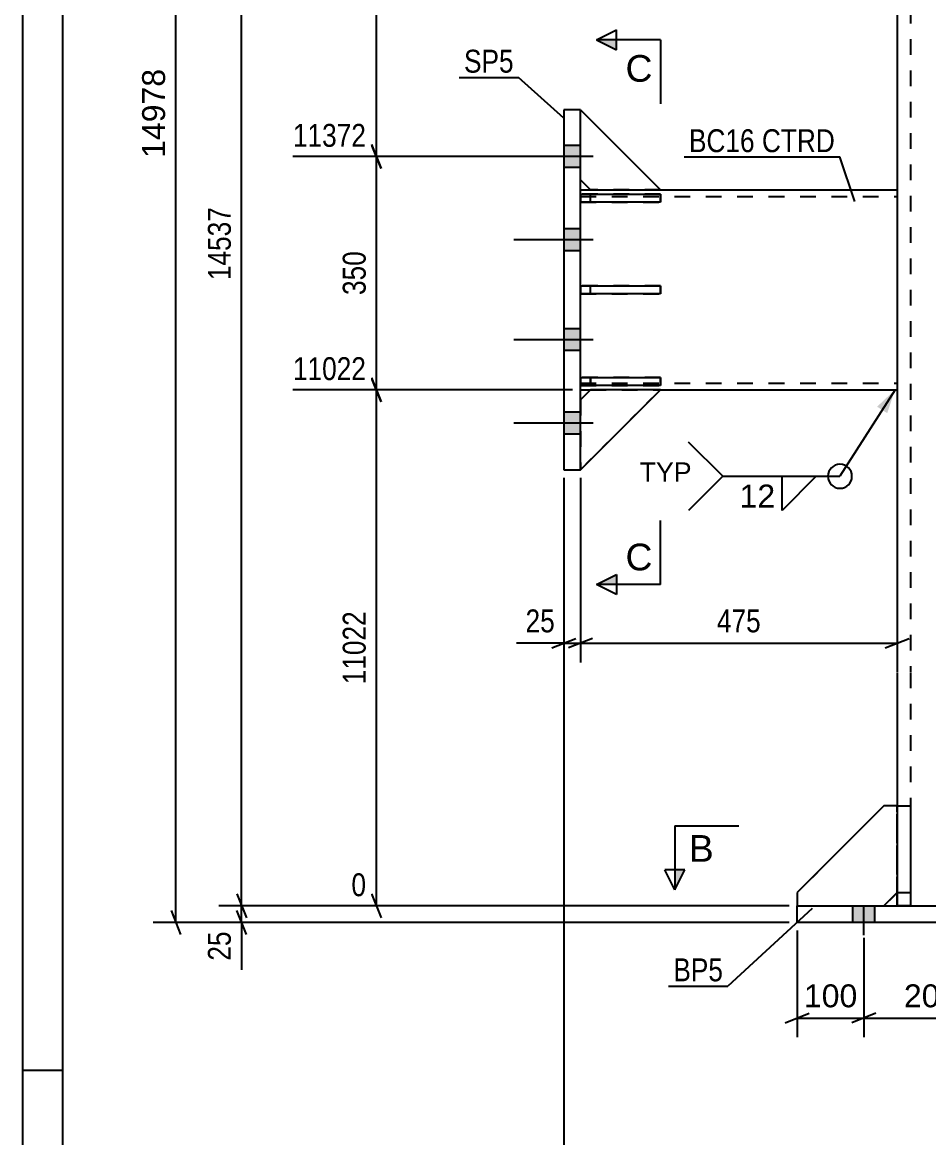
# Model space of a CAD drawing. Header units: millimetres. Extents: x -130 to 464, y -170 to 250.
# Drawn here: x -130.2 to -16.9, y -29 to 110.5 of the extents above; entities that cross this region are included whole.
import ezdxf

# ---------------------------------------------------------------- set-up
doc = ezdxf.new("R2010")
doc.units = ezdxf.units.MM
doc.linetypes.add('DXK_LINE_DOT2', pattern=[3.9198, 1.9599, -1.9599])
doc.styles.add('Arial', font='ARIAL.TTF', dxfattribs={"height": 0.2})
doc.styles.add('Arial Narrow', font='ARIALN.TTF', dxfattribs={"height": 0.2})

# ---------------------------------------------------------------- blocks, each defined once
blk = doc.blocks.new('Unknown-284858639-1134')
at = {"color": 5, "linetype": 'Continuous'}
for p, q in [((-130.16, 250.42), (-130.16, -169.58)), ((-125.16, 245.42), (-125.16, -164.58)), ((-125.16, -20.58), (-130.16, -20.58))]:
    blk.add_line(p, q, dxfattribs=at)
blk = doc.blocks.new('Part-284858639-1343 - 1225')
at = {"color": 2, "linetype": 'Continuous'}
for p, q in [((-22.5, 12.5), (-33.33, 1.67)), ((-20.83, 12.5), (-22.5, 12.5)), ((-33.33, 1.67), (-33.33, 0)), ((-22.5, 0), (-20.83, 1.67))]:
    blk.add_line(p, q, dxfattribs=at)
at = {"color": 7, "linetype": 'DXK_LINE_DOT2'}
for p, q in [((-20.83, 12.5), (-20.83, 1.67)), ((-33.33, 0), (-22.5, 0))]:
    blk.add_line(p, q, dxfattribs=at)
blk = doc.blocks.new('Bolt-284858639-1366 - 1225')
at = {"linetype": 'Continuous'}
for points in [[(-23.63, 0), (-26.38, 0), (-26.38, -2.08), (-23.63, -2.08)], [(-23.63, 0), (-26.38, 0), (-26.38, -2.08), (-23.63, -2.08)], [(-23.63, 0), (-26.38, 0), (-26.38, -2.08), (-23.63, -2.08)], [(-23.63, 0), (-26.38, 0), (-26.38, -2.08), (-23.63, -2.08)], [(-6.96, 0), (-9.71, 0), (-9.71, -2.08), (-6.96, -2.08)], [(-6.96, 0), (-9.71, 0), (-9.71, -2.08), (-6.96, -2.08)], [(9.71, 0), (6.96, 0), (6.96, -2.08), (9.71, -2.08)], [(9.71, 0), (6.96, 0), (6.96, -2.08), (9.71, -2.08)], [(26.37, 0), (23.62, 0), (23.62, -2.08), (26.37, -2.08)], [(26.37, 0), (23.62, 0), (23.62, -2.08), (26.37, -2.08)], [(26.37, 0), (23.62, 0), (23.62, -2.08), (26.37, -2.08)], [(26.37, 0), (23.62, 0), (23.62, -2.08), (26.37, -2.08)]]:
    blk.add_hatch(color=1, dxfattribs=at).paths.add_polyline_path(points)
at = {"color": 1, "linetype": 'Continuous'}
for p, q in [((-26.38, -2.08), (-26.38, 0)), ((-26.38, -2.08), (-26.38, 0)), ((-26.38, -2.08), (-26.38, 0)), ((-26.38, -2.08), (-26.38, 0)), ((-25, -3.67), (-25, 0)), ((-25, -3.67), (-25, 0)), ((-25, -3.67), (-25, 0)), ((-25, -3.67), (-25, 0)), ((-23.63, -2.08), (-23.63, 0)), ((-23.63, -2.08), (-23.63, 0)), ((-23.63, -2.08), (-23.63, 0)), ((-23.63, -2.08), (-23.63, 0)), ((-9.71, -2.08), (-9.71, 0)), ((-9.71, -2.08), (-9.71, 0)), ((-8.33, -3.67), (-8.33, 0)), ((-8.33, -3.67), (-8.33, 0)), ((-6.96, -2.08), (-6.96, 0)), ((-6.96, -2.08), (-6.96, 0)), ((6.96, -2.08), (6.96, 0)), ((6.96, -2.08), (6.96, 0)), ((8.33, -3.67), (8.33, 0)), ((8.33, -3.67), (8.33, 0)), ((9.71, -2.08), (9.71, 0)), ((9.71, -2.08), (9.71, 0)), ((23.62, -2.08), (23.62, 0)), ((23.62, -2.08), (23.62, 0)), ((23.62, -2.08), (23.62, 0)), ((23.62, -2.08), (23.62, 0)), ((25, -3.67), (25, 0)), ((25, -3.67), (25, 0)), ((25, -3.67), (25, 0)), ((25, -3.67), (25, 0)), ((26.37, -2.08), (26.37, 0)), ((26.37, -2.08), (26.37, 0)), ((26.37, -2.08), (26.37, 0)), ((26.37, -2.08), (26.37, 0))]:
    blk.add_line(p, q, dxfattribs=at)
blk = doc.blocks.new('Part-284858639-1398 - 1225')
at = {"color": 2, "linetype": 'Continuous'}
for p, q in [((-60.42, 88.99), (-60.42, 87.99)), ((-60.42, 88.99), (-50.42, 88.99)), ((-50.42, 87.99), (-60.42, 87.99)), ((-50.42, 88.99), (-50.42, 87.99))]:
    blk.add_line(p, q, dxfattribs=at)
at = {"color": 7, "linetype": 'DXK_LINE_DOT2'}
for p, q in [((-60.42, 88.99), (-60.42, 88.99)), ((-60.42, 87.99), (-60.42, 87.99)), ((-59.17, 87.99), (-59.17, 88.99))]:
    blk.add_line(p, q, dxfattribs=at)
blk = doc.blocks.new('Part-284858639-1395 - 1225')
at = {"color": 7, "linetype": 'DXK_LINE_DOT2'}
for p, q in [((-50.42, 88.99), (-60.42, 88.99)), ((-60.42, 88.99), (-60.42, 87.99)), ((-60.42, 87.99), (-50.42, 87.99)), ((-59.17, 87.99), (-59.17, 88.99)), ((-50.42, 87.99), (-50.42, 88.99))]:
    blk.add_line(p, q, dxfattribs=at)
blk = doc.blocks.new('Part-284858639-1396 - 1225')
at = {"color": 7, "linetype": 'DXK_LINE_DOT2'}
for p, q in [((-50.42, 77.53), (-60.42, 77.53)), ((-60.42, 77.53), (-60.42, 76.53)), ((-59.17, 76.53), (-59.17, 77.53)), ((-50.42, 76.53), (-50.42, 77.53)), ((-60.42, 76.53), (-50.42, 76.53))]:
    blk.add_line(p, q, dxfattribs=at)
blk = doc.blocks.new('Part-284858639-1397 - 1225')
at = {"color": 7, "linetype": 'DXK_LINE_DOT2'}
for p, q in [((-50.42, 66.07), (-60.42, 66.07)), ((-60.42, 66.07), (-60.42, 65.07)), ((-59.17, 66.07), (-59.17, 65.07)), ((-50.42, 65.07), (-50.42, 66.07)), ((-60.42, 65.07), (-50.42, 65.07))]:
    blk.add_line(p, q, dxfattribs=at)
blk = doc.blocks.new('Part-284858639-1399 - 1225')
at = {"color": 2, "linetype": 'Continuous'}
for p, q in [((-60.42, 77.53), (-60.42, 76.53)), ((-60.42, 77.53), (-50.42, 77.53)), ((-50.42, 77.53), (-50.42, 76.53)), ((-50.42, 76.53), (-60.42, 76.53))]:
    blk.add_line(p, q, dxfattribs=at)
at = {"color": 7, "linetype": 'DXK_LINE_DOT2'}
for p, q in [((-60.42, 77.53), (-60.42, 77.53)), ((-59.17, 76.53), (-59.17, 77.53)), ((-60.42, 76.53), (-60.42, 76.53))]:
    blk.add_line(p, q, dxfattribs=at)
blk = doc.blocks.new('Part-284858639-1400 - 1225')
at = {"color": 2, "linetype": 'Continuous'}
for p, q in [((-60.42, 66.07), (-60.42, 65.07)), ((-60.42, 66.07), (-50.42, 66.07)), ((-50.42, 66.07), (-50.42, 65.07)), ((-50.42, 65.07), (-60.42, 65.07))]:
    blk.add_line(p, q, dxfattribs=at)
at = {"color": 7, "linetype": 'DXK_LINE_DOT2'}
for p, q in [((-60.42, 66.07), (-60.42, 66.07)), ((-59.17, 65.07), (-59.17, 66.07)), ((-60.42, 65.07), (-60.42, 65.07))]:
    blk.add_line(p, q, dxfattribs=at)
blk = doc.blocks.new('Part-284858639-1338 - 1225')
at = {"color": 2, "linetype": 'Continuous'}
for p, q in [((-20.83, 12.5), (-20.83, 0)), ((-20.83, 12.5), (-19.17, 12.5)), ((-19.17, 12.5), (-19.17, 0)), ((-20.83, 1.67), (-19.17, 1.67)), ((-20.83, 0), (-19.17, 0))]:
    blk.add_line(p, q, dxfattribs=at)
blk = doc.blocks.new('Part-284858639-1341 - 1225')
at = {"color": 7, "linetype": 'DXK_LINE_DOT2'}
for p, q in [((-22.5, 12.5), (-33.33, 1.67)), ((-20.83, 12.5), (-22.5, 12.5)), ((-20.83, 1.67), (-20.83, 12.5)), ((-33.33, 1.67), (-33.33, 0)), ((-22.5, 0), (-20.83, 1.67)), ((-33.33, 0), (-22.5, 0))]:
    blk.add_line(p, q, dxfattribs=at)
blk = doc.blocks.new('Part-284858639-1358 - 1225')
at = {"color": 2, "linetype": 'Continuous'}
for p, q in [((-33.33, -2.08), (-33.33, 0)), ((-33.33, 0), (33.33, 0)), ((33.33, 0), (33.33, -2.08)), ((33.33, -2.08), (-33.33, -2.08))]:
    blk.add_line(p, q, dxfattribs=at)
blk = doc.blocks.new('Part-284858639-1359 - 1225')
at = {"color": 2, "linetype": 'Continuous'}
for p, q in [((-20.83, 116.2), (-20.83, 29.27)), ((-20.83, 29.17), (-20.83, 12.5))]:
    blk.add_line(p, q, dxfattribs=at)
at = {"color": 7, "linetype": 'DXK_LINE_DOT2'}
for p, q in [((-19.17, 116.2), (-19.17, 29.27)), ((-19.17, 29.17), (-19.17, 0)), ((-20.83, 12.5), (-20.83, 0)), ((-20.83, 0), (20.83, 0))]:
    blk.add_line(p, q, dxfattribs=at)
blk = doc.blocks.new('Bolt-284858639-1360 - 1225')
at = {"linetype": 'Continuous'}
for points in [[(-62.5, 95.07), (-62.5, 92.32), (-60.42, 92.32), (-60.42, 95.07)], [(-62.5, 95.07), (-62.5, 92.32), (-60.42, 92.32), (-60.42, 95.07)], [(-62.5, 95.07), (-62.5, 92.32), (-60.42, 92.32), (-60.42, 95.07)], [(-62.5, 84.66), (-62.5, 81.91), (-60.42, 81.91), (-60.42, 84.66)], [(-62.5, 84.66), (-62.5, 81.91), (-60.42, 81.91), (-60.42, 84.66)], [(-62.5, 72.16), (-62.5, 69.41), (-60.42, 69.41), (-60.42, 72.16)], [(-62.5, 72.16), (-62.5, 69.41), (-60.42, 69.41), (-60.42, 72.16)], [(-62.5, 61.74), (-62.5, 58.99), (-60.42, 58.99), (-60.42, 61.74)], [(-62.5, 61.74), (-62.5, 58.99), (-60.42, 58.99), (-60.42, 61.74)], [(-62.5, 61.74), (-62.5, 58.99), (-60.42, 58.99), (-60.42, 61.74)]]:
    blk.add_hatch(color=1, dxfattribs=at).paths.add_polyline_path(points)
at = {"color": 1, "linetype": 'Continuous'}
for p, q in [((-60.42, 95.07), (-62.5, 95.07)), ((-60.42, 95.07), (-62.5, 95.07)), ((-60.42, 95.07), (-62.5, 95.07)), ((-58.83, 93.7), (-68.75, 93.7)), ((-58.83, 93.7), (-68.75, 93.7)), ((-58.83, 93.7), (-68.75, 93.7)), ((-60.42, 92.32), (-62.5, 92.32)), ((-60.42, 92.32), (-62.5, 92.32)), ((-60.42, 92.32), (-62.5, 92.32)), ((-60.42, 84.66), (-62.5, 84.66)), ((-60.42, 84.66), (-62.5, 84.66)), ((-58.83, 83.28), (-68.75, 83.28)), ((-58.83, 83.28), (-68.75, 83.28)), ((-60.42, 81.91), (-62.5, 81.91)), ((-60.42, 81.91), (-62.5, 81.91)), ((-60.42, 72.16), (-62.5, 72.16)), ((-60.42, 72.16), (-62.5, 72.16)), ((-58.83, 70.78), (-68.75, 70.78)), ((-58.83, 70.78), (-68.75, 70.78)), ((-60.42, 69.41), (-62.5, 69.41)), ((-60.42, 69.41), (-62.5, 69.41)), ((-60.42, 61.74), (-62.5, 61.74)), ((-60.42, 61.74), (-62.5, 61.74)), ((-60.42, 61.74), (-62.5, 61.74)), ((-58.83, 60.36), (-68.75, 60.36)), ((-58.83, 60.36), (-68.75, 60.36)), ((-58.83, 60.36), (-68.75, 60.36)), ((-60.42, 58.99), (-62.5, 58.99)), ((-60.42, 58.99), (-62.5, 58.99)), ((-60.42, 58.99), (-62.5, 58.99))]:
    blk.add_line(p, q, dxfattribs=at)
blk = doc.blocks.new('Part-284858639-1405 - 1225')
at = {"color": 2, "linetype": 'Continuous'}
for p, q in [((-60.42, 99.53), (-50.42, 89.53)), ((-60.42, 90.78), (-59.17, 89.53)), ((-59.17, 89.53), (-50.42, 89.53))]:
    blk.add_line(p, q, dxfattribs=at)
at = {"color": 7, "linetype": 'DXK_LINE_DOT2'}
for p, q in [((-60.42, 90.78), (-60.42, 99.53)), ((-60.42, 99.53), (-60.42, 99.53)), ((-60.42, 99.53), (-60.42, 99.53)), ((-60.42, 90.78), (-60.42, 90.78)), ((-60.42, 90.78), (-60.42, 90.78))]:
    blk.add_line(p, q, dxfattribs=at)
blk = doc.blocks.new('Part-284858639-1406 - 1225')
at = {"color": 7, "linetype": 'DXK_LINE_DOT2'}
for p, q in [((-60.42, 90.78), (-60.42, 99.53)), ((-60.42, 99.53), (-50.42, 89.53)), ((-59.17, 89.53), (-60.42, 90.78)), ((-50.42, 89.53), (-59.17, 89.53))]:
    blk.add_line(p, q, dxfattribs=at)
blk = doc.blocks.new('Part-284858639-1407 - 1225')
at = {"color": 2, "linetype": 'Continuous'}
for p, q in [((-60.42, 63.28), (-59.17, 64.53)), ((-60.42, 54.53), (-50.42, 64.53)), ((-50.42, 64.53), (-59.17, 64.53))]:
    blk.add_line(p, q, dxfattribs=at)
at = {"color": 7, "linetype": 'DXK_LINE_DOT2'}
for p, q in [((-60.42, 63.28), (-60.42, 63.28)), ((-60.42, 63.28), (-60.42, 54.53)), ((-60.42, 63.28), (-60.42, 63.28)), ((-60.42, 54.53), (-60.42, 54.53)), ((-60.42, 54.53), (-60.42, 54.53))]:
    blk.add_line(p, q, dxfattribs=at)
blk = doc.blocks.new('Part-284858639-1408 - 1225')
at = {"color": 7, "linetype": 'DXK_LINE_DOT2'}
for p, q in [((-59.17, 64.53), (-60.42, 63.28)), ((-60.42, 54.53), (-50.42, 64.53)), ((-50.42, 64.53), (-59.17, 64.53)), ((-60.42, 63.28), (-60.42, 54.53))]:
    blk.add_line(p, q, dxfattribs=at)
blk = doc.blocks.new('Part-284858639-1454 - 1225')
at = {"color": 2, "linetype": 'Continuous'}
for p, q in [((-62.5, 99.53), (-62.5, 54.53)), ((-60.42, 99.53), (-62.5, 99.53)), ((-60.42, 54.53), (-60.42, 99.53)), ((-62.5, 54.53), (-60.42, 54.53))]:
    blk.add_line(p, q, dxfattribs=at)
blk = doc.blocks.new('Part-284858639-1513 - 1225')
at = {"color": 7, "linetype": 'DXK_LINE_DOT2'}
for p, q in [((-20.83, 0), (-20.83, 12.5)), ((-20.83, 12.5), (-19.17, 12.5)), ((-19.17, 12.5), (-19.17, 0)), ((-20.83, 1.67), (-19.17, 1.67)), ((-19.17, 0), (-20.83, 0))]:
    blk.add_line(p, q, dxfattribs=at)
blk = doc.blocks.new('Part-284858639-1545 - 1225')
at = {"color": 2, "linetype": 'Continuous'}
for p, q in [((-60.42, 89.53), (-59.17, 89.53)), ((-50.42, 89.53), (-20.83, 89.53)), ((-60.42, 64.53), (-59.17, 64.53)), ((-50.42, 64.53), (-20.83, 64.53))]:
    blk.add_line(p, q, dxfattribs=at)
at = {"color": 7, "linetype": 'DXK_LINE_DOT2'}
for p, q in [((-60.42, 64.53), (-60.42, 89.53)), ((-59.17, 89.53), (-50.42, 89.53)), ((-20.83, 89.53), (-20.83, 64.53)), ((-60.42, 88.7), (-20.83, 88.7)), ((-60.42, 65.36), (-20.83, 65.36)), ((-59.17, 64.53), (-50.42, 64.53))]:
    blk.add_line(p, q, dxfattribs=at)
blk = doc.blocks.new('StraightDimension-284858639-1704 - 1225')
at = {"color": 7, "linetype": 'Continuous'}
for p, q in [((-85.31, 92.2), (-86.51, 95.2)), ((-63.5, 93.7), (-96.35, 93.7)), ((-85.91, 64.53), (-85.91, 93.7)), ((-86.51, 66.03), (-85.31, 63.03)), ((-61.42, 64.53), (-96.35, 64.53))]:
    blk.add_line(p, q, dxfattribs=at)
at = {"color": 0}
blk.add_wipeout([(-86.66, 82.46), (-90.86, 82.46), (-90.86, 75.77), (-86.66, 75.77)], dxfattribs=at)
at = {"color": 3, "style": 'Arial Narrow'}
blk.add_text('350', height=2.863, rotation=90.0002, dxfattribs=at).set_placement((-87.26, 76.37))
at = {"color": 0, "linetype": 'Continuous'}
blk.add_wipeout([(-86.61, 94.3), (-86.61, 98.5), (-96.95, 98.5), (-96.95, 94.3)], dxfattribs=at)
at = {"color": 3, "linetype": 'Continuous', "style": 'Arial Narrow'}
blk.add_text('11372', height=2.863, dxfattribs=at).set_placement((-96.35, 94.9))
blk = doc.blocks.new('StraightDimension-284858639-1696 - 1225')
at = {"color": 7, "linetype": 'Continuous'}
for p, q in [((-85.31, 63.03), (-86.51, 66.03)), ((-61.42, 64.53), (-96.35, 64.53)), ((-85.91, 0), (-85.91, 64.53)), ((-86.51, 1.5), (-85.31, -1.5)), ((-34.33, 0), (-89.04, 0))]:
    blk.add_line(p, q, dxfattribs=at)
at = {"color": 0}
blk.add_wipeout([(-86.66, 37.44), (-90.86, 37.44), (-90.86, 27.1), (-86.66, 27.1)], dxfattribs=at)
at = {"color": 3, "style": 'Arial Narrow'}
blk.add_text('11022', height=2.863, rotation=90.0002, dxfattribs=at).set_placement((-87.26, 27.7))
at = {"color": 0, "linetype": 'Continuous'}
for points in [[(-86.61, 65.13), (-86.61, 69.33), (-96.95, 69.33), (-96.95, 65.13)], [(-86.61, 0.6), (-86.61, 4.8), (-89.64, 4.8), (-89.64, 0.6)]]:
    blk.add_wipeout(points, dxfattribs=at)
at = {"color": 3, "linetype": 'Continuous', "style": 'Arial Narrow'}
for s, height, p in [('11022', 2.863, (-96.35, 65.73)), ('0', 2.86, (-89.04, 1.2))]:
    blk.add_text(s, height=height, dxfattribs=at).set_placement(p)
blk = doc.blocks.new('StraightDimension-284858639-11818 - 1225')
at = {"color": 7, "linetype": 'Continuous'}
for p, q in [((-110.98, -2.08), (-110.98, 200.22)), ((-111.58, -0.58), (-110.38, -3.58)), ((-34.33, -2.08), (-113.83, -2.08))]:
    blk.add_line(p, q, dxfattribs=at)
at = {"color": 0}
blk.add_wipeout([(-111.73, 105.23), (-115.93, 105.23), (-115.93, 92.91), (-111.73, 92.91)], dxfattribs=at)
at = {"color": 3, "style": 'Arial'}
blk.add_text('14978', height=2.865, rotation=90.0002, dxfattribs=at).set_placement((-112.33, 93.51))
blk = doc.blocks.new('StraightDimension-284858639-6795 - 1225')
at = {"color": 7, "linetype": 'Continuous'}
for p, q in [((-103.36, 1.5), (-102.16, -1.5)), ((-34.33, 0), (-105.61, 0)), ((-102.76, -2.08), (-102.76, 0)), ((-102.16, -3.58), (-103.36, -0.58)), ((-34.33, -2.08), (-105.61, -2.08)), ((-102.76, -2.08), (-102.76, -7.99)), ((-102.76, -2.08), (-102.76, -7.99))]:
    blk.add_line(p, q, dxfattribs=at)
at = {"color": 0}
blk.add_wipeout([(-103.51, -2.61), (-107.71, -2.61), (-107.71, -7.46), (-103.51, -7.46)], dxfattribs=at)
at = {"color": 3, "style": 'Arial Narrow'}
blk.add_text('25', height=2.863, rotation=90.0002, dxfattribs=at).set_placement((-104.11, -6.86))
blk = doc.blocks.new('StraightDimension-284858639-9922 - 1225')
at = {"color": 7, "linetype": 'Continuous'}
for p, q in [((-62.5, 53.53), (-62.5, 30.44)), ((-60.42, 53.53), (-60.42, 30.44)), ((-62.5, 32.84), (-68.41, 32.84)), ((-62.5, 32.84), (-68.41, 32.84)), ((-64, 32.24), (-61, 33.44)), ((-62.5, 32.84), (-60.42, 32.84)), ((-58.92, 33.44), (-61.92, 32.24))]:
    blk.add_line(p, q, dxfattribs=at)
at = {"color": 0}
blk.add_wipeout([(-63.02, 33.59), (-63.02, 37.79), (-67.88, 37.79), (-67.88, 33.59)], dxfattribs=at)
at = {"color": 3, "style": 'Arial Narrow'}
blk.add_text('25', height=2.863, dxfattribs=at).set_placement((-67.28, 34.19))
blk = doc.blocks.new('StraightDimension-284858639-1675 - 1225')
at = {"color": 7, "linetype": 'Continuous'}
for p, q in [((-25, -4.01), (-25, -16.44)), ((-8.33, -4.01), (-8.33, -16.44)), ((-23.5, -13.44), (-26.5, -14.64)), ((-9.83, -14.64), (-6.83, -13.44)), ((-25, -14.04), (-8.33, -14.04))]:
    blk.add_line(p, q, dxfattribs=at)
at = {"color": 0}
blk.add_wipeout([(-12.73, -13.29), (-12.73, -9.09), (-20.6, -9.09), (-20.6, -13.29)], dxfattribs=at)
at = {"color": 3, "style": 'Arial'}
blk.add_text('200', height=2.865, dxfattribs=at).set_placement((-20, -12.69))
blk = doc.blocks.new('StraightDimension-284858639-1682 - 1225')
at = {"color": 7, "linetype": 'Continuous'}
for p, q in [((-33.33, -3.08), (-33.33, -16.44)), ((-25, -4.01), (-25, -16.44)), ((-34.83, -14.64), (-31.83, -13.44)), ((-23.5, -13.44), (-26.5, -14.64)), ((-33.33, -14.04), (-25, -14.04))]:
    blk.add_line(p, q, dxfattribs=at)
at = {"color": 0}
blk.add_wipeout([(-25.23, -13.29), (-25.23, -9.09), (-33.1, -9.09), (-33.1, -13.29)], dxfattribs=at)
at = {"color": 3, "style": 'Arial'}
blk.add_text('100', height=2.865, dxfattribs=at).set_placement((-32.5, -12.69))
blk = doc.blocks.new('StraightDimension-284858639-1713 - 1225')
at = {"color": 7, "linetype": 'Continuous'}
for p, q in [((-85.31, 137.02), (-86.51, 140.02)), ((-61.42, 138.52), (-96.35, 138.52)), ((-85.91, 93.7), (-85.91, 138.52)), ((-86.51, 95.2), (-85.31, 92.2)), ((-63.5, 93.7), (-96.35, 93.7))]:
    blk.add_line(p, q, dxfattribs=at)
at = {"color": 0}
blk.add_wipeout([(-86.66, 120.37), (-90.86, 120.37), (-90.86, 111.85), (-86.66, 111.85)], dxfattribs=at)
at = {"color": 3, "style": 'Arial Narrow'}
blk.add_text('2840', height=2.863, rotation=90.0002, dxfattribs=at).set_placement((-87.26, 112.45))
at = {"color": 0, "linetype": 'Continuous'}
blk.add_wipeout([(-86.61, 139.12), (-86.61, 143.32), (-96.95, 143.32), (-96.95, 139.12)], dxfattribs=at)
at = {"color": 3, "linetype": 'Continuous', "style": 'Arial Narrow'}
blk.add_text('14212', height=2.863, dxfattribs=at).set_placement((-96.35, 139.72))
blk = doc.blocks.new('StraightDimension-284858639-2067 - 1225')
at = {"color": 7, "linetype": 'Continuous'}
for p, q in [((-62.5, 53.53), (-62.5, -34.14)), ((62.5, 53.53), (62.5, -34.14)), ((-61, -31.14), (-64, -32.34)), ((-62.5, -31.74), (62.5, -31.74)), ((61, -32.34), (64, -31.14))]:
    blk.add_line(p, q, dxfattribs=at)
at = {"color": 0}
blk.add_wipeout([(4.26, -30.99), (4.26, -26.79), (-4.26, -26.79), (-4.26, -30.99)], dxfattribs=at)
at = {"color": 3, "style": 'Arial Narrow'}
blk.add_text('1500', height=2.863, dxfattribs=at).set_placement((-3.66, -30.39))
blk = doc.blocks.new('StraightDimension-284858639-6794 - 1225')
at = {"color": 7, "linetype": 'Continuous'}
for p, q in [((-102.76, 0), (-102.76, 165.61)), ((-103.36, 1.5), (-102.16, -1.5)), ((-34.33, 0), (-105.61, 0))]:
    blk.add_line(p, q, dxfattribs=at)
at = {"color": 0}
blk.add_wipeout([(-103.51, 87.97), (-107.71, 87.97), (-107.71, 77.63), (-103.51, 77.63)], dxfattribs=at)
at = {"color": 3, "style": 'Arial Narrow'}
blk.add_text('14537', height=2.863, rotation=90.0002, dxfattribs=at).set_placement((-104.11, 78.23))
blk = doc.blocks.new('StraightDimension-284858639-9921 - 1225')
at = {"color": 7, "linetype": 'Continuous'}
for p, q in [((-20.83, 63.53), (-20.83, 30.44)), ((-60.42, 53.53), (-60.42, 30.44)), ((-58.92, 33.44), (-61.92, 32.24)), ((-60.42, 32.84), (-20.83, 32.84)), ((-22.33, 32.24), (-19.33, 33.44))]:
    blk.add_line(p, q, dxfattribs=at)
at = {"color": 0}
blk.add_wipeout([(-37.28, 33.59), (-37.28, 37.79), (-43.97, 37.79), (-43.97, 33.59)], dxfattribs=at)
at = {"color": 3, "style": 'Arial Narrow'}
blk.add_text('475', height=2.863, dxfattribs=at).set_placement((-43.37, 34.19))
blk = doc.blocks.new('Mark-284858639-1354 - 1225')
at = {"color": 0}
blk.add_wipeout([(-42.6, -9.44), (-42.6, -6.44), (-48.81, -6.44), (-48.81, -9.44)], dxfattribs=at)
blk.add_wipeout([(-42.6, -9.44), (-42.6, -6.44), (-48.81, -6.44), (-48.81, -9.44)], dxfattribs=at)
at = {"color": 30, "linetype": 'Continuous'}
for p in [(-31.47, -0.35), (-49.41, -10.04)]:
    blk.add_line(p, (-42, -10.04), dxfattribs=at)
at = {"color": 3, "style": 'Arial Narrow'}
blk.add_text('BP5', height=2.863, dxfattribs=at).set_placement((-48.81, -9.44))
blk = doc.blocks.new('Mark-284858639-1450 - 1225')
at = {"color": 0}
blk.add_wipeout([(-68.76, 104.17), (-68.76, 107.17), (-74.97, 107.17), (-74.97, 104.17)], dxfattribs=at)
blk.add_wipeout([(-68.76, 104.17), (-68.76, 107.17), (-74.97, 107.17), (-74.97, 104.17)], dxfattribs=at)
at = {"color": 30, "linetype": 'Continuous'}
for p in [(-75.57, 103.57), (-62.5, 98.48)]:
    blk.add_line(p, (-68.16, 103.57), dxfattribs=at)
at = {"color": 3, "style": 'Arial Narrow'}
blk.add_text('SP5', height=2.863, dxfattribs=at).set_placement((-74.97, 104.17))
blk = doc.blocks.new('WeldMark-284858639-2132 - 1225')
at = {"linetype": 'Continuous'}
blk.add_hatch(color=30, dxfattribs=at).paths.add_polyline_path([(-23.35, 62.4), (-21.11, 64.53), (-22.09, 61.6)])
at = {"color": 30, "linetype": 'Continuous'}
for p in [(-21.11, 64.53), (-42.64, 53.7)]:
    blk.add_line(p, (-27.99, 53.7), dxfattribs=at)
at = {"color": 3, "linetype": 'Continuous'}
for p, q in [((-42.64, 53.7), (-46.92, 57.98)), ((-42.64, 53.7), (-46.92, 49.41)), ((-35.23, 53.7), (-30.95, 53.7))]:
    blk.add_line(p, q, dxfattribs=at)
for start, end in [(90, 270), (270, 90)]:
    blk.add_arc((-27.99, 53.7), 1.5, start, end, dxfattribs=at)
at = {"color": 0}
blk.add_wipeout([(-35.89, 49.6), (-35.89, 53), (-40.74, 53), (-40.74, 49.6)], dxfattribs=at)
at = {"color": 3, "linetype": 'Continuous'}
for p, q in [((-30.95, 53.7), (-35.23, 49.41)), ((-35.23, 49.41), (-35.23, 53.7))]:
    blk.add_line(p, q, dxfattribs=at)
at = {"color": 3, "style": 'Arial'}
blk.add_text('12', height=2.865, dxfattribs=at).set_placement((-40.54, 49.8))
at = {"color": 0, "linetype": 'Continuous'}
blk.add_wipeout([(-46.54, 53.05), (-46.54, 55.55), (-53.02, 55.55), (-53.02, 53.05)], dxfattribs=at)
blk.add_wipeout([(-46.54, 53.05), (-46.54, 55.55), (-53.02, 55.55), (-53.02, 53.05)], dxfattribs=at)
at = {"color": 3, "linetype": 'Continuous', "style": 'Arial'}
blk.add_text('TYP', height=2.388, dxfattribs=at).set_placement((-53.02, 53.05))
blk = doc.blocks.new('Mark-284858639-6746 - 1225')
at = {"color": 0}
for points in [[(-38.64, 94.23), (-38.64, 97.23), (-46.86, 97.23), (-46.86, 94.23)], [(-28.61, 94.23), (-28.61, 97.23), (-37.74, 97.23), (-37.74, 94.23)]]:
    blk.add_wipeout(points, dxfattribs=at)
for points in [[(-38.64, 94.23), (-38.64, 97.23), (-46.86, 97.23), (-46.86, 94.23)], [(-28.61, 94.23), (-28.61, 97.23), (-37.74, 97.23), (-37.74, 94.23)]]:
    blk.add_wipeout(points, dxfattribs=at)
at = {"color": 30, "linetype": 'Continuous'}
for p in [(-47.46, 93.63), (-26.13, 88.04)]:
    blk.add_line(p, (-28.01, 93.63), dxfattribs=at)
at = {"color": 3, "style": 'Arial Narrow'}
for s, p in [('BC16', (-46.86, 94.23)), ('CTRD', (-37.74, 94.23))]:
    blk.add_text(s, height=2.863, dxfattribs=at).set_placement(p)
blk = doc.blocks.new('SectionMark-284858639-6984 - 1225')
at = {"linetype": 'Continuous'}
for points in [[(-48.63, 4.5), (-47.38, 4.5), (-48.63, 2)], [(45.35, 4.5), (46.6, 4.5), (46.6, 2)]]:
    blk.add_hatch(color=6, dxfattribs=at).paths.add_polyline_path(points)
at = {"color": 6, "linetype": 'Continuous'}
for p, q in [((-48.63, 10), (-40.63, 10)), ((-48.63, 10), (-48.63, 2)), ((46.6, 10), (38.6, 10)), ((46.6, 10), (46.6, 2)), ((-48.63, 2), (-49.88, 4.5)), ((-47.38, 4.5), (-49.88, 4.5)), ((-48.63, 2), (-47.38, 4.5)), ((45.35, 4.5), (47.85, 4.5)), ((46.6, 2), (45.35, 4.5)), ((47.85, 4.5), (46.6, 2))]:
    blk.add_line(p, q, dxfattribs=at)
at = {"color": 0, "linetype": 'Continuous'}
for points in [[(-43.77, 5.5), (-43.77, 9), (-46.88, 9), (-46.88, 5.5)], [(44.85, 5.5), (44.85, 9), (41.74, 9), (41.74, 5.5)]]:
    blk.add_wipeout(points, dxfattribs=at)
at = {"color": 3, "linetype": 'Continuous', "style": 'Arial'}
for p in [(-46.88, 5.5), (41.74, 5.5)]:
    blk.add_text('B', height=3.34, dxfattribs=at).set_placement(p)
blk = doc.blocks.new('SectionMark-284858639-7947 - 1225')
at = {"linetype": 'Continuous'}
for points in [[(-55.92, 108.28), (-55.92, 107.03), (-58.42, 108.28)], [(-55.92, 41.44), (-55.92, 40.19), (-58.42, 40.19)]]:
    blk.add_hatch(color=6, dxfattribs=at).paths.add_polyline_path(points)
at = {"color": 6, "linetype": 'Continuous'}
for p, q in [((-58.42, 108.28), (-55.92, 109.53)), ((-55.92, 107.03), (-55.92, 109.53)), ((-50.42, 108.28), (-58.42, 108.28)), ((-58.42, 108.28), (-55.92, 107.03)), ((-50.42, 108.28), (-50.42, 100.28)), ((-50.42, 40.19), (-50.42, 48.19)), ((-58.42, 40.19), (-55.92, 41.44)), ((-55.92, 41.44), (-55.92, 38.94)), ((-50.42, 40.19), (-58.42, 40.19)), ((-55.92, 38.94), (-58.42, 40.19))]:
    blk.add_line(p, q, dxfattribs=at)
at = {"color": 0, "linetype": 'Continuous'}
for points in [[(-51.42, 103.03), (-51.42, 106.53), (-54.79, 106.53), (-54.79, 103.03)], [(-51.42, 41.94), (-51.42, 45.44), (-54.79, 45.44), (-54.79, 41.94)]]:
    blk.add_wipeout(points, dxfattribs=at)
at = {"color": 3, "linetype": 'Continuous', "style": 'Arial'}
for p in [(-54.79, 103.03), (-54.79, 41.94)]:
    blk.add_text('C', height=3.34, dxfattribs=at).set_placement(p)

msp = doc.modelspace()

# ---------------------------------------------------------------- block references
for name in ['Unknown-284858639-1134', 'Part-284858639-1359 - 1225', 'Part-284858639-1454 - 1225', 'Part-284858639-1405 - 1225', 'Part-284858639-1406 - 1225', 'Bolt-284858639-1360 - 1225', 'Part-284858639-1545 - 1225', 'Part-284858639-1398 - 1225', 'Part-284858639-1395 - 1225', 'Part-284858639-1396 - 1225', 'Part-284858639-1399 - 1225', 'Part-284858639-1397 - 1225', 'Part-284858639-1400 - 1225', 'Part-284858639-1407 - 1225', 'Part-284858639-1408 - 1225', 'Part-284858639-1343 - 1225', 'Part-284858639-1341 - 1225', 'Part-284858639-1338 - 1225', 'Part-284858639-1513 - 1225', 'Part-284858639-1358 - 1225', 'Bolt-284858639-1366 - 1225']:
    msp.add_blockref(name, (0, 0))

# ---------------------------------------------------------------- next in the draw order: block references
msp.add_blockref('StraightDimension-284858639-1704 - 1225', (0, 0))

# ---------------------------------------------------------------- next in the draw order: block references
msp.add_blockref('StraightDimension-284858639-1696 - 1225', (0, 0))

# ---------------------------------------------------------------- next in the draw order: block references
msp.add_blockref('StraightDimension-284858639-11818 - 1225', (0, 0))

# ---------------------------------------------------------------- next in the draw order: block references
for name in ['StraightDimension-284858639-1713 - 1225', 'StraightDimension-284858639-9922 - 1225', 'StraightDimension-284858639-6795 - 1225', 'StraightDimension-284858639-1675 - 1225']:
    msp.add_blockref(name, (0, 0))

# ---------------------------------------------------------------- next in the draw order: block references
msp.add_blockref('StraightDimension-284858639-1682 - 1225', (0, 0))

# ---------------------------------------------------------------- next in the draw order: block references
msp.add_blockref('StraightDimension-284858639-2067 - 1225', (0, 0))

# ---------------------------------------------------------------- next in the draw order: block references
msp.add_blockref('StraightDimension-284858639-6794 - 1225', (0, 0))

# ---------------------------------------------------------------- next in the draw order: block references
for name in ['Mark-284858639-1450 - 1225', 'Mark-284858639-6746 - 1225', 'StraightDimension-284858639-9921 - 1225', 'SectionMark-284858639-6984 - 1225', 'Mark-284858639-1354 - 1225']:
    msp.add_blockref(name, (0, 0))

# ---------------------------------------------------------------- next in the draw order: block references
msp.add_blockref('WeldMark-284858639-2132 - 1225', (0, 0))

# ---------------------------------------------------------------- next in the draw order: block references
msp.add_blockref('SectionMark-284858639-7947 - 1225', (0, 0))

doc.saveas('drawing.dxf')
